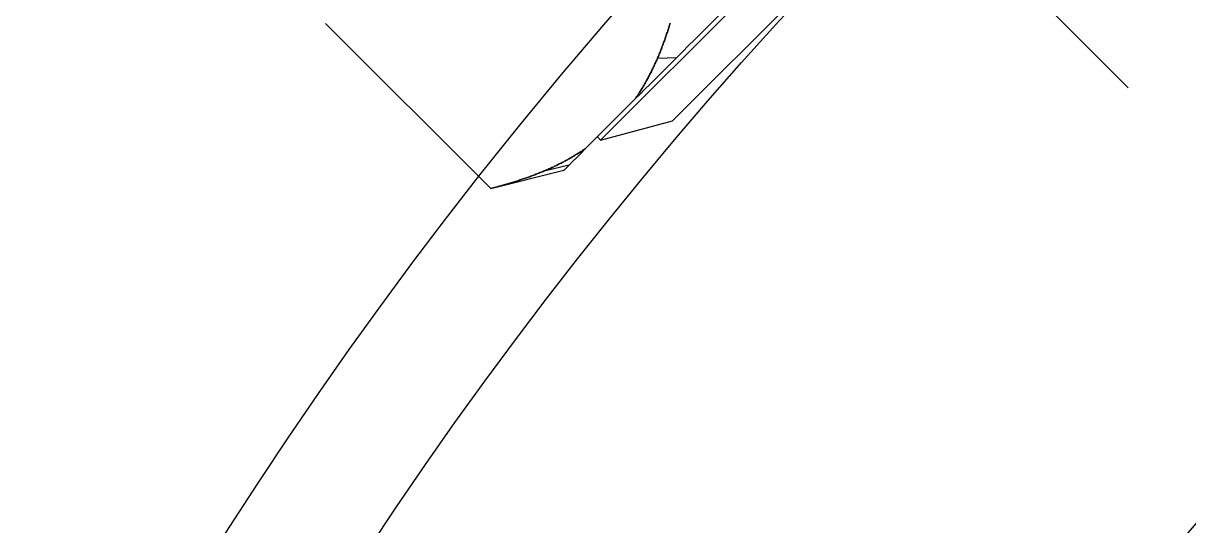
# Model space of a CAD drawing. Extents: x -76 to 193, y -84 to 42.
# Drawn here: x -35.59 to -24.98, y 21.54 to 26.12 of the extents above; entities that cross this region are included whole.
import ezdxf

# ---------------------------------------------------------------- set-up
doc = ezdxf.new("R2010")
doc.units = 0
doc.linetypes.add('CENTER', pattern=[50.8, 31.75, -6.35, 6.35, -6.35])
doc.linetypes.add('DASHED', pattern=[19.05, 12.7, -6.35])
doc.layers.get('0').update_dxf_attribs({"linetype": 'CONTINUOUS'})
doc.layers.add('CENTER', color=1, linetype='CENTER')

msp = doc.modelspace()

# ---------------------------------------------------------------- linework, layer by layer
at = {"color": 7, "linetype": 'CONTINUOUS'}
for p, q in [((-30.334, 25.051), (-25.051, 30.334)), ((-29.678, 25.227), (-25.227, 29.678)), ((-29.816, 25.797, -3.313), (-29.641, 25.804, -3.162)), ((-30.334, 25.051), (-29.678, 25.227)), ((-30.364, 25.081), (-30.334, 25.051)), ((-31.334, 24.61), (-30.668, 24.776)), ((-30.848, 24.769, 0.79), (-30.62, 24.825, 0.753))]:
    msp.add_line(p, q, dxfattribs=at)
at = {"color": 7, "linetype": 'CONTINUOUS', "extrusion": (-0.612372, -0.612372, 0.5)}
for p, q in [((-31.334, 24.61), (-32.84, 26.115)), ((-30.019, 25.426, 2.609), (-30.469, 24.976, 1.508))]:
    msp.add_line(p, q, dxfattribs=at)
at = {"color": 7, "linetype": 'CONTINUOUS', "extrusion": (-0.612372, -0.612372, -0.5)}
for p, q in [((-31.334, 24.61), (-32.84, 26.115)), ((-30.469, 24.976, -1.508), (-30.019, 25.426, -2.609))]:
    msp.add_line(p, q, dxfattribs=at)
at = {"color": 7, "linetype": 'CONTINUOUS', "extrusion": (0.707107, -0.707107, 0)}
for p, q in [((-30.469, 24.976, -1.508), (-30.019, 25.426, -2.609)), ((-30.019, 25.426, 2.609), (-30.469, 24.976, 1.508))]:
    msp.add_line(p, q, dxfattribs=at)
at = {"color": 7}
for points in [[(-29.701, 26.117, 3.847), (-29.704, 26.107, 3.83), (-29.707, 26.097, 3.814), (-29.71, 26.086, 3.797), (-29.713, 26.076, 3.781), (-29.716, 26.066, 3.764), (-29.72, 26.056, 3.748), (-29.723, 26.046, 3.731), (-29.726, 26.035, 3.715), (-29.73, 26.025, 3.698), (-29.733, 26.015, 3.682), (-29.736, 26.006, 3.666), (-29.74, 25.996, 3.65), (-29.743, 25.986, 3.633), (-29.747, 25.976, 3.617), (-29.75, 25.966, 3.601), (-29.753, 25.956, 3.585), (-29.757, 25.947, 3.569), (-29.76, 25.937, 3.553), (-29.764, 25.928, 3.537), (-29.767, 25.918, 3.521), (-29.771, 25.909, 3.505), (-29.775, 25.899, 3.489), (-29.778, 25.89, 3.473), (-29.782, 25.88, 3.457), (-29.786, 25.871, 3.441), (-29.789, 25.862, 3.425), (-29.793, 25.853, 3.409), (-29.797, 25.843, 3.394), (-29.8, 25.834, 3.378), (-29.804, 25.825, 3.362), (-29.808, 25.816, 3.346), (-29.812, 25.807, 3.33), (-29.816, 25.798, 3.315), (-29.82, 25.789, 3.299), (-29.823, 25.78, 3.283), (-29.827, 25.771, 3.268), (-29.831, 25.763, 3.252), (-29.835, 25.754, 3.237), (-29.839, 25.745, 3.221), (-29.843, 25.736, 3.205), (-29.847, 25.728, 3.19), (-29.851, 25.719, 3.174), (-29.855, 25.71, 3.159), (-29.86, 25.702, 3.143), (-29.864, 25.694, 3.128), (-29.868, 25.685, 3.112), (-29.872, 25.677, 3.097), (-29.876, 25.668, 3.082), (-29.88, 25.66, 3.066), (-29.885, 25.651, 3.051), (-29.889, 25.643, 3.035), (-29.893, 25.635, 3.02), (-29.898, 25.627, 3.005), (-29.902, 25.619, 2.989), (-29.906, 25.61, 2.974), (-29.911, 25.602, 2.959), (-29.915, 25.594, 2.943), (-29.919, 25.586, 2.928), (-29.924, 25.578, 2.913), (-29.928, 25.57, 2.898), (-29.933, 25.562, 2.882), (-29.938, 25.555, 2.867), (-29.942, 25.547, 2.852), (-29.947, 25.539, 2.837), (-29.951, 25.531, 2.821), (-29.956, 25.523, 2.806), (-29.961, 25.516, 2.791), (-29.965, 25.508, 2.776), (-29.97, 25.5, 2.761), (-29.975, 25.493, 2.746), (-29.98, 25.485, 2.73), (-29.985, 25.477, 2.715), (-29.989, 25.47, 2.7), (-29.994, 25.462, 2.685), (-29.999, 25.455, 2.67), (-30.004, 25.448, 2.655), (-30.009, 25.44, 2.64), (-30.014, 25.433, 2.624), (-30.019, 25.426, 2.609)], [(-30.019, 25.426, -2.609), (-30.014, 25.433, -2.624), (-30.009, 25.44, -2.64), (-30.004, 25.448, -2.655), (-29.999, 25.455, -2.67), (-29.994, 25.462, -2.685), (-29.989, 25.47, -2.7), (-29.985, 25.477, -2.715), (-29.98, 25.485, -2.73), (-29.975, 25.493, -2.746), (-29.97, 25.5, -2.761), (-29.965, 25.508, -2.776), (-29.961, 25.516, -2.791), (-29.956, 25.523, -2.806), (-29.951, 25.531, -2.821), (-29.947, 25.539, -2.837), (-29.942, 25.547, -2.852), (-29.938, 25.555, -2.867), (-29.933, 25.562, -2.882), (-29.928, 25.57, -2.898), (-29.924, 25.578, -2.913), (-29.919, 25.586, -2.928), (-29.915, 25.594, -2.943), (-29.911, 25.602, -2.959), (-29.906, 25.61, -2.974), (-29.902, 25.619, -2.989), (-29.898, 25.627, -3.005), (-29.893, 25.635, -3.02), (-29.889, 25.643, -3.035), (-29.885, 25.651, -3.051), (-29.88, 25.66, -3.066), (-29.876, 25.668, -3.082), (-29.872, 25.677, -3.097), (-29.868, 25.685, -3.112), (-29.864, 25.694, -3.128), (-29.86, 25.702, -3.143), (-29.855, 25.71, -3.159), (-29.851, 25.719, -3.174), (-29.847, 25.728, -3.19), (-29.843, 25.736, -3.205), (-29.839, 25.745, -3.221), (-29.835, 25.754, -3.237), (-29.831, 25.763, -3.252), (-29.827, 25.771, -3.268), (-29.823, 25.78, -3.283), (-29.82, 25.789, -3.299), (-29.816, 25.798, -3.315), (-29.812, 25.807, -3.33), (-29.808, 25.816, -3.346), (-29.804, 25.825, -3.362), (-29.8, 25.834, -3.378), (-29.797, 25.843, -3.394), (-29.793, 25.853, -3.409), (-29.789, 25.862, -3.425), (-29.786, 25.871, -3.441), (-29.782, 25.88, -3.457), (-29.778, 25.89, -3.473), (-29.775, 25.899, -3.489), (-29.771, 25.909, -3.505), (-29.767, 25.918, -3.521), (-29.764, 25.928, -3.537), (-29.76, 25.937, -3.553), (-29.757, 25.947, -3.569), (-29.753, 25.956, -3.585), (-29.75, 25.966, -3.601), (-29.747, 25.976, -3.617), (-29.743, 25.986, -3.633), (-29.74, 25.996, -3.65), (-29.736, 26.006, -3.666), (-29.733, 26.015, -3.682), (-29.73, 26.025, -3.698), (-29.726, 26.035, -3.715), (-29.723, 26.046, -3.731), (-29.72, 26.056, -3.748), (-29.716, 26.066, -3.764), (-29.713, 26.076, -3.781), (-29.71, 26.086, -3.797), (-29.707, 26.097, -3.814), (-29.704, 26.107, -3.83), (-29.701, 26.117, -3.847)], [(-30.469, 24.976, 1.508), (-30.476, 24.971, 1.493), (-30.483, 24.966, 1.478), (-30.491, 24.961, 1.463), (-30.498, 24.956, 1.448), (-30.506, 24.951, 1.433), (-30.513, 24.946, 1.418), (-30.521, 24.942, 1.402), (-30.528, 24.937, 1.387), (-30.536, 24.932, 1.372), (-30.543, 24.927, 1.357), (-30.551, 24.922, 1.342), (-30.559, 24.918, 1.327), (-30.566, 24.913, 1.311), (-30.574, 24.908, 1.296), (-30.582, 24.904, 1.281), (-30.59, 24.899, 1.266), (-30.598, 24.895, 1.25), (-30.605, 24.89, 1.235), (-30.613, 24.885, 1.22), (-30.621, 24.881, 1.205), (-30.629, 24.876, 1.189), (-30.637, 24.872, 1.174), (-30.645, 24.867, 1.159), (-30.654, 24.863, 1.144), (-30.662, 24.859, 1.128), (-30.67, 24.854, 1.113), (-30.678, 24.85, 1.098), (-30.686, 24.846, 1.082), (-30.695, 24.841, 1.067), (-30.703, 24.837, 1.051), (-30.711, 24.833, 1.036), (-30.72, 24.829, 1.021), (-30.728, 24.825, 1.005), (-30.736, 24.82, 0.99), (-30.745, 24.816, 0.974), (-30.754, 24.812, 0.959), (-30.762, 24.808, 0.943), (-30.771, 24.804, 0.928), (-30.779, 24.8, 0.912), (-30.788, 24.796, 0.897), (-30.797, 24.792, 0.881), (-30.806, 24.788, 0.865), (-30.814, 24.784, 0.85), (-30.823, 24.78, 0.834), (-30.832, 24.776, 0.819), (-30.841, 24.773, 0.803), (-30.85, 24.769, 0.787), (-30.859, 24.765, 0.771), (-30.868, 24.761, 0.756), (-30.877, 24.757, 0.74), (-30.887, 24.754, 0.724), (-30.896, 24.75, 0.708), (-30.905, 24.746, 0.692), (-30.914, 24.742, 0.677), (-30.924, 24.739, 0.661), (-30.933, 24.735, 0.645), (-30.942, 24.732, 0.629), (-30.952, 24.728, 0.613), (-30.961, 24.724, 0.597), (-30.971, 24.721, 0.581), (-30.98, 24.717, 0.565), (-30.99, 24.714, 0.549), (-31, 24.71, 0.533), (-31.009, 24.707, 0.517), (-31.019, 24.703, 0.5), (-31.029, 24.7, 0.484), (-31.039, 24.697, 0.468), (-31.049, 24.693, 0.452), (-31.058, 24.69, 0.435), (-31.069, 24.687, 0.419), (-31.078, 24.683, 0.403), (-31.089, 24.68, 0.386), (-31.099, 24.677, 0.37), (-31.109, 24.674, 0.354), (-31.119, 24.67, 0.337), (-31.129, 24.667, 0.321), (-31.14, 24.664, 0.304), (-31.15, 24.661, 0.288), (-31.16, 24.657, 0.271), (-31.171, 24.654, 0.254), (-31.181, 24.651, 0.238), (-31.192, 24.648, 0.221), (-31.203, 24.645, 0.204), (-31.213, 24.642, 0.187), (-31.224, 24.639, 0.17), (-31.235, 24.636, 0.154), (-31.246, 24.633, 0.137), (-31.256, 24.63, 0.12), (-31.267, 24.627, 0.103), (-31.278, 24.624, 0.086), (-31.289, 24.621, 0.069), (-31.3, 24.619, 0.052), (-31.312, 24.616, 0.034), (-31.323, 24.613, 0.017), (-31.334, 24.61, 0)], [(-31.334, 24.61, 0), (-31.323, 24.613, -0.017), (-31.312, 24.616, -0.034), (-31.3, 24.619, -0.052), (-31.289, 24.621, -0.069), (-31.278, 24.624, -0.086), (-31.267, 24.627, -0.103), (-31.256, 24.63, -0.12), (-31.246, 24.633, -0.137), (-31.235, 24.636, -0.154), (-31.224, 24.639, -0.17), (-31.213, 24.642, -0.187), (-31.203, 24.645, -0.204), (-31.192, 24.648, -0.221), (-31.181, 24.651, -0.238), (-31.171, 24.654, -0.254), (-31.16, 24.657, -0.271), (-31.15, 24.661, -0.288), (-31.14, 24.664, -0.304), (-31.129, 24.667, -0.321), (-31.119, 24.67, -0.337), (-31.109, 24.674, -0.354), (-31.099, 24.677, -0.37), (-31.089, 24.68, -0.386), (-31.078, 24.683, -0.403), (-31.069, 24.687, -0.419), (-31.058, 24.69, -0.435), (-31.049, 24.693, -0.452), (-31.039, 24.697, -0.468), (-31.029, 24.7, -0.484), (-31.019, 24.703, -0.5), (-31.009, 24.707, -0.517), (-31, 24.71, -0.533), (-30.99, 24.714, -0.549), (-30.98, 24.717, -0.565), (-30.971, 24.721, -0.581), (-30.961, 24.724, -0.597), (-30.952, 24.728, -0.613), (-30.942, 24.732, -0.629), (-30.933, 24.735, -0.645), (-30.924, 24.739, -0.661), (-30.914, 24.742, -0.677), (-30.905, 24.746, -0.692), (-30.896, 24.75, -0.708), (-30.887, 24.754, -0.724), (-30.877, 24.757, -0.74), (-30.868, 24.761, -0.756), (-30.859, 24.765, -0.771), (-30.85, 24.769, -0.787), (-30.841, 24.773, -0.803), (-30.832, 24.776, -0.819), (-30.823, 24.78, -0.834), (-30.814, 24.784, -0.85), (-30.806, 24.788, -0.865), (-30.797, 24.792, -0.881), (-30.788, 24.796, -0.897), (-30.779, 24.8, -0.912), (-30.771, 24.804, -0.928), (-30.762, 24.808, -0.943), (-30.754, 24.812, -0.959), (-30.745, 24.816, -0.974), (-30.736, 24.82, -0.99), (-30.728, 24.825, -1.005), (-30.72, 24.829, -1.021), (-30.711, 24.833, -1.036), (-30.703, 24.837, -1.051), (-30.695, 24.841, -1.067), (-30.686, 24.846, -1.082), (-30.678, 24.85, -1.098), (-30.67, 24.854, -1.113), (-30.662, 24.859, -1.128), (-30.654, 24.863, -1.144), (-30.645, 24.867, -1.159), (-30.637, 24.872, -1.174), (-30.629, 24.876, -1.189), (-30.621, 24.881, -1.205), (-30.613, 24.885, -1.22), (-30.605, 24.89, -1.235), (-30.598, 24.895, -1.25), (-30.59, 24.899, -1.266), (-30.582, 24.904, -1.281), (-30.574, 24.908, -1.296), (-30.566, 24.913, -1.311), (-30.559, 24.918, -1.327), (-30.551, 24.922, -1.342), (-30.543, 24.927, -1.357), (-30.536, 24.932, -1.372), (-30.528, 24.937, -1.387), (-30.521, 24.942, -1.402), (-30.513, 24.946, -1.418), (-30.506, 24.951, -1.433), (-30.498, 24.956, -1.448), (-30.491, 24.961, -1.463), (-30.483, 24.966, -1.478), (-30.476, 24.971, -1.493), (-30.469, 24.976, -1.508)]]:
    msp.add_polyline3d(points, dxfattribs=at)
at = {"color": 7, "linetype": 'CONTINUOUS'}
for radius in [38.824, 28.906]:
    msp.add_circle((0, 0), radius, dxfattribs=at)
for radius, start, end in [(40, 141.8267, 128.1733), (32.941, 90, 270), (31.765, 90, 270)]:
    msp.add_arc((0, 0), radius, start, end, dxfattribs=at)
at = {"color": 3, "linetype": 'DASHED'}
msp.add_arc((0, 0), 40, 128.1733, 141.8267, dxfattribs=at)
at = {"color": 7, "linetype": 'CONTINUOUS', "extrusion": (0.707107, -0.707107, 0)}
for start, end in [(98.7749, 141.2251), (158.7749, 201.2251)]:
    msp.add_arc((0, 0, -39.205), 4.166, start, end, dxfattribs=at)
at = {"layer": 'CENTER', "color": 1, "linetype": 'CENTER'}
msp.add_line((1.414, -1.414), (-36.837, 36.837), dxfattribs=at)

doc.saveas('drawing.dxf')
